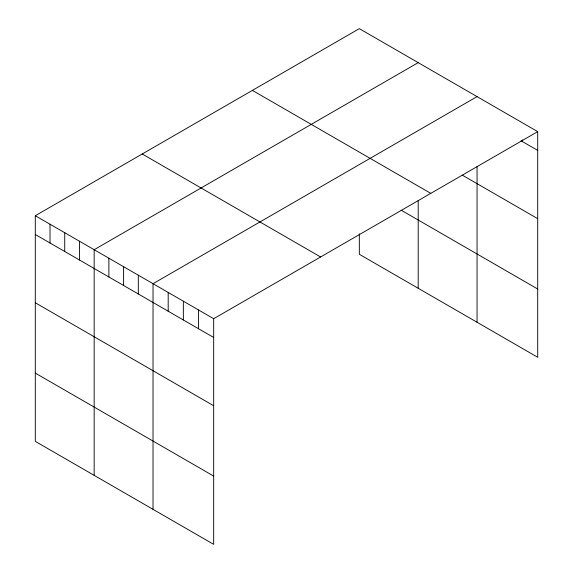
<?xml version="1.0" encoding="UTF-8"?>
<svg xmlns="http://www.w3.org/2000/svg" width="573" height="573" viewBox="0 0 573 573"><rect width="100%" height="100%" fill="white"/><g stroke="black" fill="none" stroke-linecap="round" stroke-linejoin="round"><path stroke-width="0.86" d="M537.703 131.632L213.672 318.71L213.672 544.35L35.297 441.368L35.297 215.727L359.328 28.65L537.703 131.632L537.703 357.273L359.328 254.29L359.328 233.813M418.19 62.636L94.165 249.713L94.165 475.354M477.051 96.622L153.027 283.692L153.027 509.333M521.022 140.772L537.703 150.398M462.339 175.159L537.703 218.671M252.399 90.384L430.774 193.366M401.15 210.169L537.703 289.007M142.226 153.994L320.601 256.976M35.297 215.727L213.672 318.71M35.297 234.493L213.672 337.476M35.297 302.759L213.672 405.741M35.297 373.095L213.672 476.084M522.54 139.855L522.54 141.646M477.051 166.585L477.051 322.262M418.19 200.665L418.19 288.276M198.516 309.957L198.516 328.723M183.353 301.205L183.353 319.97M168.19 292.452L168.19 311.211M138.308 275.198L138.308 293.963M123.596 266.703L123.596 285.469M108.877 258.208L108.877 276.974M79.446 241.212L79.446 259.977M64.728 232.717L64.728 251.483M50.016 224.222L50.016 242.988"/></g></svg>
